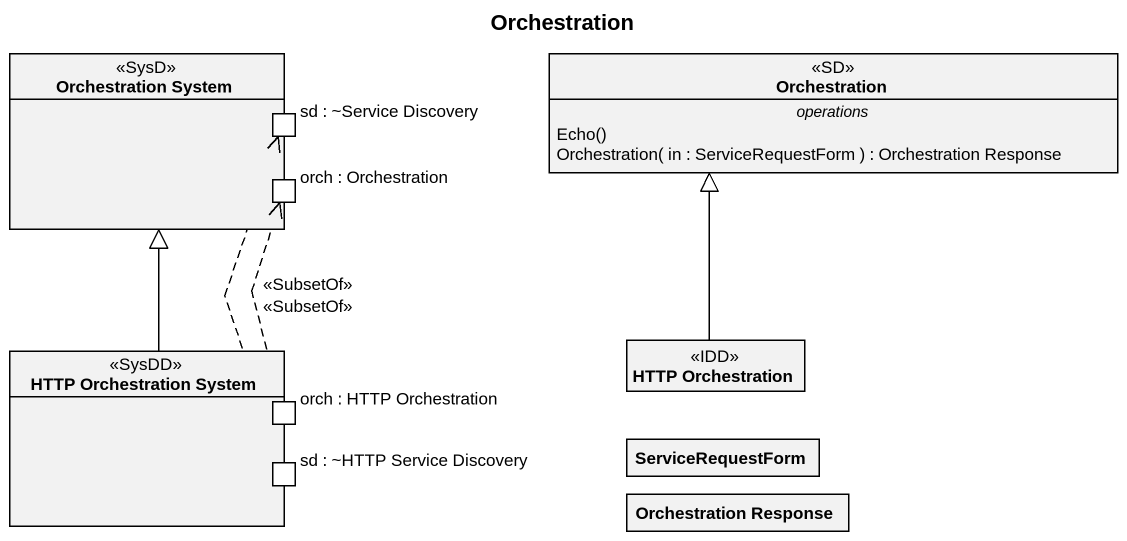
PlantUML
@startuml
title Orchestration
allowmixing
hide circle
hide empty members
rectangle "Orchestration System" as Orchestration_System <<SysD>> {
  port "sd : ~Service Discovery" as sd_Service_Discovery
  port "orch : Orchestration" as orch_Orchestration
}
class Orchestration <<SD>> {
  -- operations --
  Echo()
  Orchestration( in : ServiceRequestForm ) : Orchestration Response
}
rectangle "HTTP Orchestration System" as HTTP_Orchestration_System <<SysDD>> {
  port "orch : HTTP Orchestration" as orch_HTTP_Orchestration
  port "sd : ~HTTP Service Discovery" as sd_HTTP_Service_Discovery
}
class "HTTP Orchestration" as HTTP_Orchestration <<IDD>>
class "Orchestration Response" as Orchestration_Response
class ServiceRequestForm
HTTP_Orchestration_System -up-|> Orchestration_System
HTTP_Orchestration -up-|> Orchestration
orch_HTTP_Orchestration .up.> orch_Orchestration : <<SubsetOf>>
sd_HTTP_Service_Discovery .up.> sd_Service_Discovery : <<SubsetOf>>
@enduml
